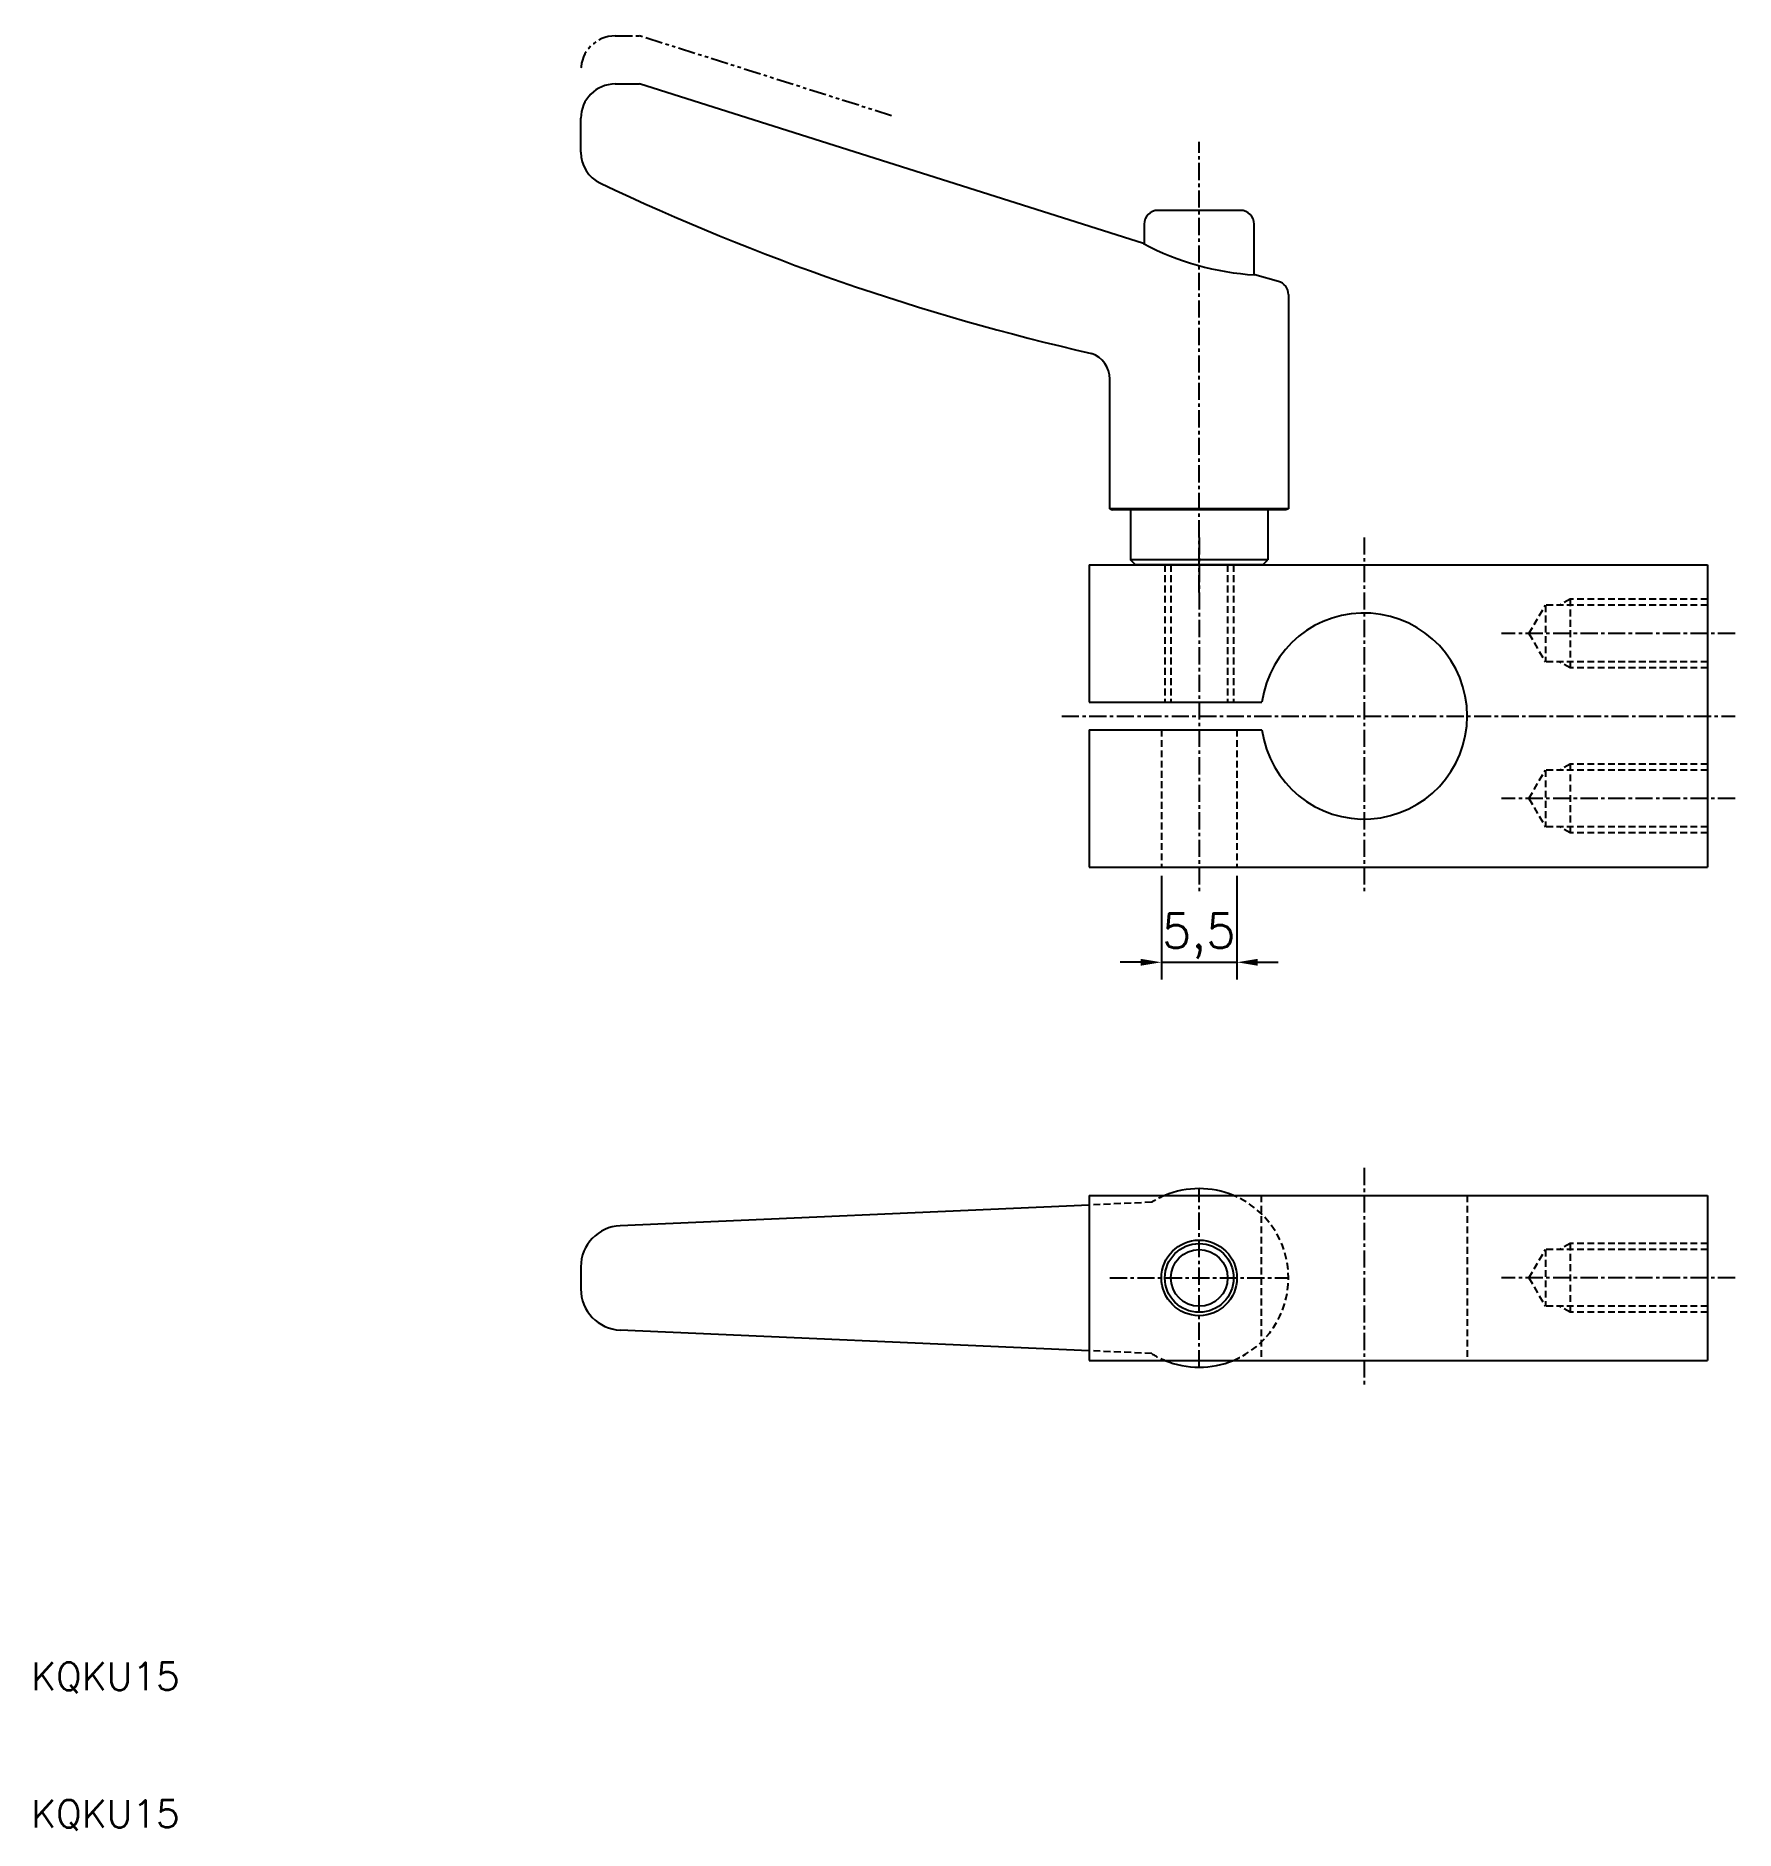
# Model space of a CAD drawing. Extents: x 10 to 134, y 10 to 140.
import ezdxf

# ---------------------------------------------------------------- set-up
doc = ezdxf.new("R2010")
doc.units = 0
for name, pattern in [('CENTER', [2, 1.25, -0.25, 0.25, -0.25]), ('DASHED', [0.75, 0.5, -0.25]), ('PHANTOM', [2.5, 1.25, -0.25, 0.25, -0.25, 0.25, -0.25])]:
    doc.linetypes.add(name, pattern=pattern)
doc.layers.get('0').update_dxf_attribs({"linetype": 'CONTINUOUS'})
doc.layers.get('DEFPOINTS').update_dxf_attribs({"linetype": 'CONTINUOUS'})
doc.layers.add('CENTER', color=1, linetype='CENTER')
doc.styles.get("Standard").update_dxf_attribs({"font": 'txt.shx'})
doc.dimstyles.get("Standard").update_dxf_attribs({"dimtxt": 2.5, "dimasz": 2.5, "dimexe": 1.25, "dimexo": 0.625, "dimtad": 1, "dimcen": 2.5, "dimazin": 3, "dimtfac": 1, "dimtmove": 0, "dimatfit": 3})

# ---------------------------------------------------------------- blocks, each defined once
blk = doc.blocks.new('*U30')
at = {"color": 0, "linetype": 'CONTINUOUS'}
blk.add_text('5,5', height=2.5, dxfattribs=at).set_placement((92.29, 74.01))
blk = doc.blocks.new('*D15')
at = {"color": 0, "linetype": 'CONTINUOUS'}
for p, q in [((92.25, 79.27), (92.25, 71.72)), ((97.75, 79.27), (97.75, 71.72)), ((90.75, 72.97), (89.25, 72.97)), ((92.25, 72.97), (97.75, 72.97)), ((99.25, 72.97), (100.75, 72.97))]:
    blk.add_line(p, q, dxfattribs=at)
for points in [[(90.75, 73.22), (90.75, 72.72), (92.25, 72.97)], [(99.25, 73.22), (99.25, 72.72), (97.75, 72.97)]]:
    blk.add_solid(points, dxfattribs=at)
at = {"layer": 'DEFPOINTS', "color": 0, "linetype": 'CONTINUOUS'}
for p in [(92.25, 79.89), (97.75, 79.89), (97.75, 72.97)]:
    blk.add_point(p, dxfattribs=at)
at = {"color": 7, "linetype": 'CONTINUOUS'}
blk.add_blockref('*U30', (0, 0), dxfattribs=at)

msp = doc.modelspace()

# ---------------------------------------------------------------- linework, layer by layer
at = {"color": 3, "linetype": 'PHANTOM'}
for p in [(52.5, 140.393), (72.603, 134.584)]:
    msp.add_line(p, (54.262, 140.393), dxfattribs=at)
at = {"color": 7, "linetype": 'CONTINUOUS'}
for p, q in [((52.5, 136.893), (54.262, 136.893)), ((90.943, 125.275), (54.262, 136.893)), ((50, 131.931), (50, 134.393)), ((91, 126.693), (91, 125.245)), ((98, 127.693), (92, 127.693)), ((99, 122.996), (99, 126.693)), ((100.771, 122.524), (99.056, 122.992)), ((101.5, 121.562), (101.5, 105.979)), ((88.5, 105.979), (88.5, 115.402)), ((101.5, 105.979), (88.5, 105.979)), ((88.5, 105.979), (88.701, 105.893)), ((101.299, 105.893), (88.701, 105.893)), ((90, 105.893), (90, 102.259)), ((100, 105.893), (100, 102.259)), ((101.5, 105.979), (101.299, 105.893)), ((87, 101.893), (87, 91.893)), ((87, 101.893), (132, 101.893)), ((100, 102.259), (90, 102.259)), ((90.366, 101.893), (90, 102.259)), ((99.634, 101.893), (90.366, 101.893)), ((99.634, 101.893), (100, 102.259)), ((132, 101.893), (132, 79.893)), ((87, 91.893), (99.567, 91.893)), ((87, 89.893), (87, 79.893)), ((87, 89.893), (99.567, 89.893)), ((87, 79.893), (132, 79.893)), ((87, 55.305), (52.868, 53.8)), ((87, 56), (132, 56)), ((87, 56), (87, 44)), ((132, 56), (132, 44)), ((50, 50.802), (50, 49.198)), ((87, 44.695), (52.868, 46.2)), ((87, 44), (132, 44))]:
    msp.add_line(p, q, dxfattribs=at)
at = {"color": 3, "linetype": 'DASHED'}
for p, q in [((92.5, 101.893), (92.5, 91.893)), ((92.933, 101.893), (92.933, 91.893)), ((97.067, 101.893), (97.067, 91.893)), ((97.5, 101.893), (97.5, 91.893)), ((122, 99.393), (121.25, 98.96)), ((122, 99.393), (122, 94.393)), ((132, 99.393), (122, 99.393)), ((119, 96.893), (120.193, 98.96)), ((132, 98.96), (120.193, 98.96)), ((120.193, 98.96), (120.193, 94.826)), ((119, 96.893), (120.193, 94.826)), ((132, 94.826), (120.193, 94.826)), ((122, 94.393), (121.25, 94.826)), ((132, 94.393), (122, 94.393)), ((92.25, 89.893), (92.25, 79.893)), ((97.75, 89.893), (97.75, 79.893)), ((119, 84.893), (120.193, 86.96)), ((132, 86.96), (120.193, 86.96)), ((120.193, 86.96), (120.193, 82.826)), ((122, 87.393), (121.25, 86.96)), ((122, 87.393), (122, 82.393)), ((132, 87.393), (122, 87.393)), ((119, 84.893), (120.193, 82.826)), ((132, 82.826), (120.193, 82.826)), ((122, 82.393), (121.25, 82.826)), ((132, 82.393), (122, 82.393)), ((91.544, 55.505), (87, 55.305)), ((99.5, 56), (99.5, 44)), ((114.5, 56), (114.5, 44)), ((122, 52.5), (121.25, 52.067)), ((122, 52.5), (122, 47.5)), ((132, 52.5), (122, 52.5)), ((119, 50), (120.193, 52.067)), ((132, 52.067), (120.193, 52.067)), ((120.193, 52.067), (120.193, 47.933)), ((119, 50), (120.193, 47.933)), ((132, 47.933), (120.193, 47.933)), ((122, 47.5), (121.25, 47.933)), ((132, 47.5), (122, 47.5)), ((91.544, 44.495), (87, 44.695))]:
    msp.add_line(p, q, dxfattribs=at)
at = {"color": 7, "linetype": 'CONTINUOUS'}
for radius in [2.75, 2.5, 2.067]:
    msp.add_circle((95, 50), radius, dxfattribs=at)
at = {"color": 3, "linetype": 'PHANTOM'}
msp.add_arc((52.5, 137.893), 2.5, 90, 180, dxfattribs=at)
at = {"color": 7, "linetype": 'CONTINUOUS'}
for centre, radius, start, end in [((52.5, 134.393), 2.5, 90, 180), ((52.5, 131.931), 2.5, 180, 244.52854), ((125.202, 284.807), 171.783, 244.56558, 257.20689), ((92, 126.693), 1, 90, 180), ((98, 126.693), 1, 0, 90), ((100.366, 143.204), 20.254, 242.27395, 266.28935), ((100.5, 121.562), 1, 0, 74.27525), ((86.5, 115.402), 2, 0, 70.62101), ((107, 90.893), 7.5, 187.66226, 172.33774), ((95, 50), 6.5, 67.38013, 112.61987), ((53, 50.802), 3, 92.52481, 180), ((53, 49.198), 3, 180, 267.47519), ((95, 50), 6.5, 247.38013, 292.61987)]:
    msp.add_arc(centre, radius, start, end, dxfattribs=at)
at = {"color": 3, "linetype": 'DASHED'}
for start, end in [(112.61987, 122.12237), (292.61987, 67.38013), (237.87763, 247.38013)]:
    msp.add_arc((95, 50), 6.5, start, end, dxfattribs=at)
at = {"layer": 'CENTER', "color": 1, "linetype": 'CENTER'}
for p, q in [((95, 99.893), (95, 132.693)), ((95, 103.893), (95, 77.893)), ((107, 103.893), (107, 77.893)), ((134, 96.893), (117, 96.893)), ((85, 90.893), (134, 90.893)), ((134, 84.893), (117, 84.893)), ((107, 58), (107, 42)), ((95, 43.5), (95, 56.5)), ((88.5, 50), (101.5, 50)), ((134, 50), (117, 50))]:
    msp.add_line(p, q, dxfattribs=at)

# ---------------------------------------------------------------- texts
at = {"color": 7, "linetype": 'CONTINUOUS'}
for p in [(10, 20), (10, 10)]:
    msp.add_text('KQKU15', height=2, dxfattribs=at).set_placement(p)

# ---------------------------------------------------------------- dimensions: what is measured, and where the dimension line sits
dim = msp.add_linear_dim(base=(97.75, 72.973), p1=(92.25, 79.893), p2=(97.75, 79.893), dimstyle='Standard', dxfattribs=at)
dim.commit()
dim.dimension.update_dxf_attribs({"geometry": '*D15', "text_midpoint": (95, 75.056)})

doc.saveas('drawing.dxf')
